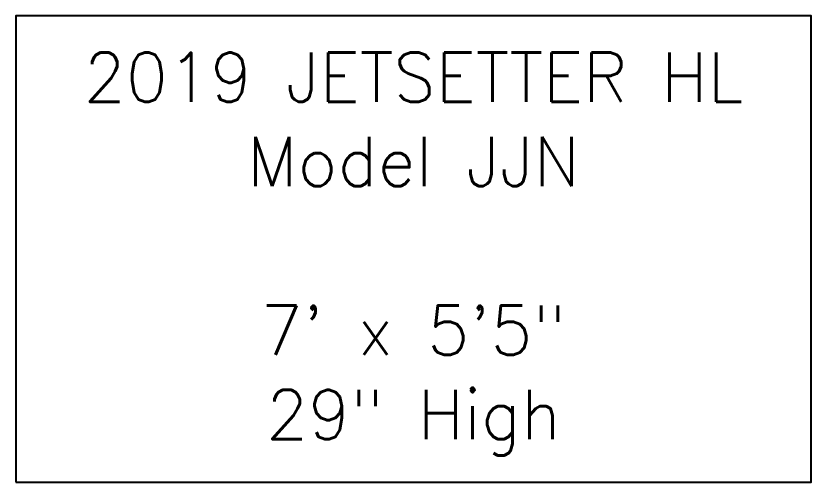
# Model space of a CAD drawing. Extents: x 525 to 609, y 649 to 778.
# Drawn here: x 535.4 to 600.1, y 740.5 to 778.4 of the extents above; entities that cross this region are included whole.
import ezdxf
from ezdxf.enums import TextEntityAlignment as Align

# ---------------------------------------------------------------- set-up
doc = ezdxf.new("R2010")
doc.units = 0
doc.header["$MEASUREMENT"] = 0
doc.layers.add('DIM', color=3, linetype='Continuous')
doc.styles.add('SIMPLEX', font='simplex')

msp = doc.modelspace()

# ---------------------------------------------------------------- linework, layer by layer
at = {"layer": 'DIM', "color": 4}
msp.add_lwpolyline([(535.433, 740.46), (600.1, 740.46), (600.1, 778.365), (535.433, 778.365)], close=True, dxfattribs=at)

# ---------------------------------------------------------------- texts
at = {"layer": 'DIM', "style": 'SIMPLEX'}
for s, p in [('2019 JETSETTER HL', (567.767, 771.389)), ('Model JJN', (567.767, 764.532)), ('7\' x 5\'5"', (567.767, 750.818)), ('29" High', (567.767, 743.96))]:
    msp.add_text(s, height=4, dxfattribs=at).set_placement(p, align=Align.CENTER)

doc.saveas('drawing.dxf')
